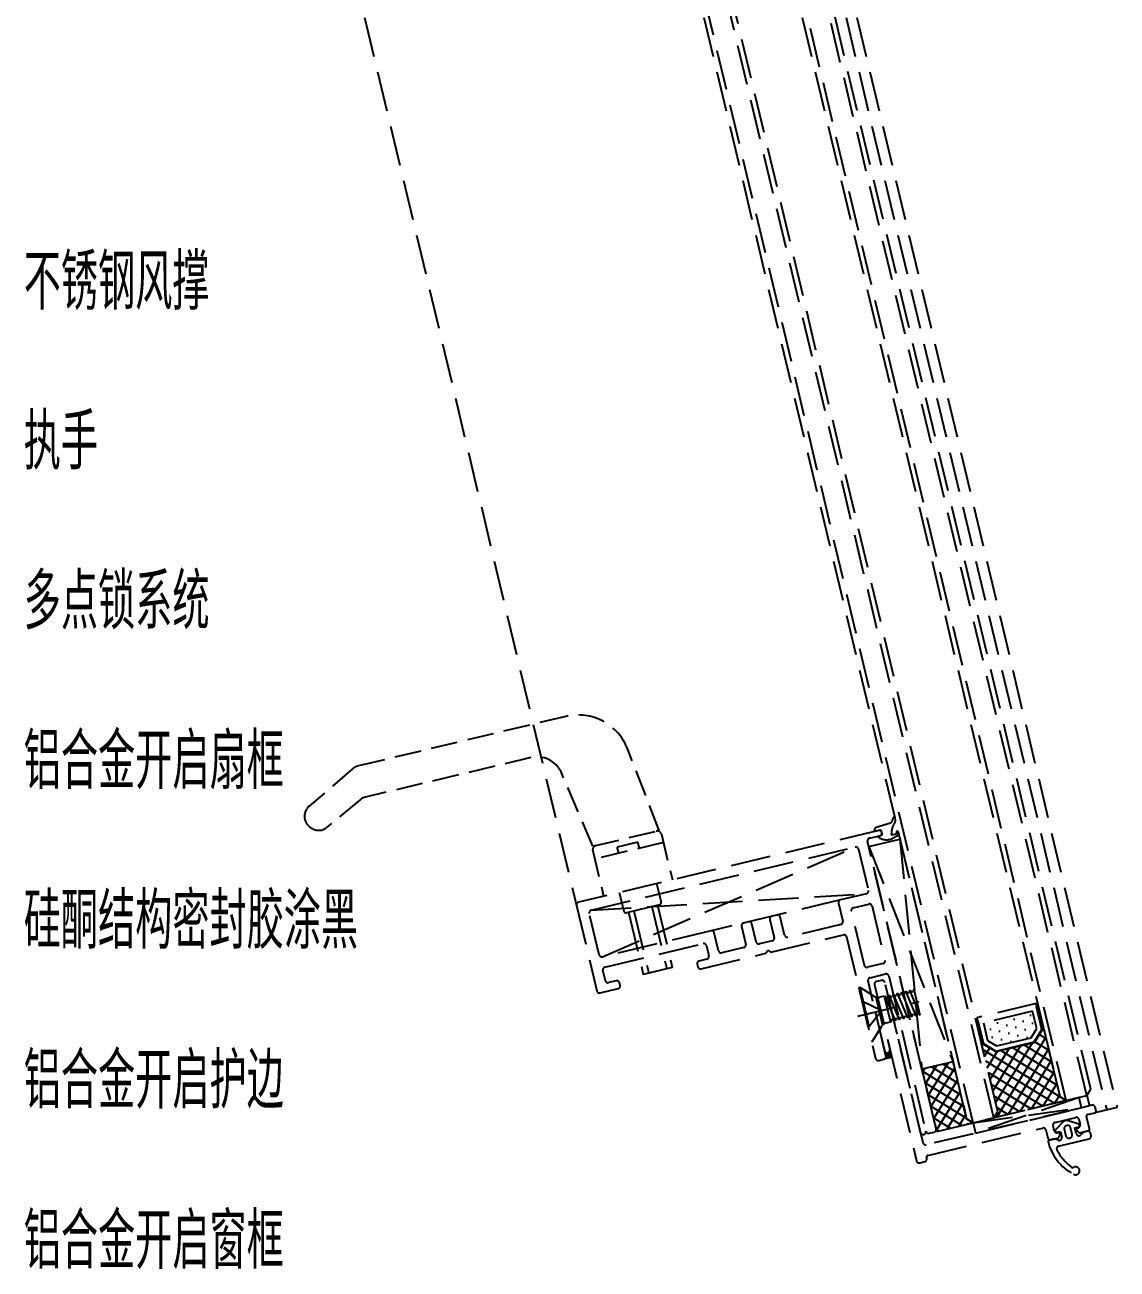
# Model space of a CAD drawing. Extents: x -160106 to 966792, y -663931 to 1550022.
# Drawn here: x -53738.6 to -53533.4, y -86049 to -85815.3 of the extents above; entities that cross this region are included whole.
import ezdxf
from ezdxf.enums import TextEntityAlignment as Align

# ---------------------------------------------------------------- set-up
doc = ezdxf.new("R2010")
doc.units = 0
doc.linetypes.add('ZN-DASH', pattern=[0.35, 0.25, -0.1])
for name, color, linetype in [('!ZN1-填充-8', 8, 'Continuous'), ('!ZN1-文字-7', 7, 'Continuous'), ('4玻璃幕墙', 4, 'Continuous')]:
    doc.layers.add(name, color=color, linetype=linetype)
doc.styles.add('ZNTextStyle', font='ROMANS.shx', dxfattribs={"width": 0.7, "bigfont": 'CHINESE.shx'})

# ---------------------------------------------------------------- blocks, each defined once
blk = doc.blocks.new('20201118141255')
at = {"layer": '!ZN1-填充-8', "linetype": 'ZN-DASH', "ltscale": 20}
for p, q in [((-40.30812096272348, 34.22408561516249), (-49.88993809213207, 29.30549660574661)), ((0.9188958572958654, 34.49999797795363), (-39.16644054236167, 34.49999797800456)), ((-40.29308535698146, 28.24258519426849), (-47.54224838719165, 24.67099811200796)), ((-7.232601967811206, 28.4999979779609), (-39.18818600527811, 28.49999797799001)), ((-50.88964606185255, 25.79127108337752), (-50.78853612897728, 25.62344744308257)), ((13.04000638553498, 9.599991326283543), (10.84305852816397, 25.72922345845336)), ((0.2400063855502594, 9.599999840350165), (-2.348101880834292, 24.56848237197892)), ((0.2400063855502594, 9.599999840350165), (13.04000638553498, 9.599991326283543)), ((5.853420589119196e-06, 8.799999999990405), (0, 0)), ((13.28000478914782, 7.199991166647351), (4.789160811924376e-06, 7.199999999992315)), ((4.640004789157501, 7.199996913642735), (4.64000558735097, 8.39999691364119)), ((8.640005587345513, 8.399994252995612), (4.640005587350061, 8.39999691364119)), ((8.640004789153863, 7.199994252997385), (8.640005587345513, 8.399994252995612)), ((13.28000585340578, 8.79999116664635), (13.27999999998337, -8.83334428181115e-06))]:
    blk.add_line(p, q, dxfattribs=at)
for centre, radius, start, end in [((-39.16644054236167, 31.99999797800456), 2.5, 90, 117.1725761847403), ((0.9188958572813135, 24.49999797795363), 10, 7.060801327916515, 90), ((-48.74825767177026, 27.08140896858868), 2.5, 117.1725761847403, 211.0680090646244), ((-39.18818600527811, 25.99999797799001), 2.5, 90, 116.2289873016038), ((-7.232601967811206, 23.4999979779609), 5, 12.33908727796826, 90), ((-48.647147738895, 26.91358532827917), 2.5, 211.0680090638736, 296.2289873016038), ((0.800005853418952, 8.799999467860744), 0.7999999999992723, 89.99996188904312, 179.9999618890562), ((12.48000585340742, 8.799991698775557), 0.7999999999992723, 359.9999618890562, 89.99996188904312)]:
    blk.add_arc(centre, radius, start, end, dxfattribs=at)
blk = doc.blocks.new('20201207134444修')
at = {"layer": '!ZN1-填充-8', "linetype": 'ZN-DASH', "ltscale": 30}
for points in [[(80.5375009420386, -4.673340905443183), (81.64066528424155, -9.29346302873455), (81.88382960652234, -9.23540174755908), (80.7806652643194, -4.61527962427499)], [(69.10877779495786, -7.40222112039919), (70.21194213718991, -12.02234324368328), (70.4551064594707, -11.96428196251509), (69.35194211723865, -7.344159839230997)]]:
    blk.add_hatch(color=256, dxfattribs=at).paths.add_polyline_path(points)
h = blk.add_hatch(dxfattribs=at)
h.set_pattern_fill('DOTS', color=256, angle=103.4292877443649, style=0)
h.set_pattern_definition([(103.4292877443649, (89.57773481679033, -15.62319131504046), (-1.728438014178539, 0.4033575878083224), [0, -1.587499999999998])])
h.paths.add_polyline_path([(73.03555362251063, -12.37624959632376), (79.52470806491328, -10.82680921336578), (80.57181083370233, -9.122816877475998), (79.78547901881393, -5.829609442072979), (70.5452347722312, -8.035938126507972), (71.33156785275787, -11.32915086242429)])
h = blk.add_hatch(dxfattribs=at)
h.set_pattern_fill('ANSI37', color=256, scale=0.5, angle=103.429287744365, style=0)
h.set_pattern_definition([(148.4292877443649, (89.57773481679033, -15.62319131504046), (-0.8311363589732774, -1.352541534590581), []), (238.429287744365, (89.57773481679033, -15.62319131504046), (1.352541534590581, -0.8311363589732774), [])])
h.paths.add_polyline_path([(86.10791788175993, -22.6203599101791), (72.49071583418117, -25.8717916556634), (73.23112799861701, -24.66688924186747), (70.21194137781276, -12.02234448341187), (70.45510570009355, -11.9642832022364), (72.86491052767087, -13.44510753110808), (80.15984019602183, -11.70326909603318), (81.64066452489351, -9.293464268455864), (81.8838288471743, -9.235402987280395), (84.903015467964, -21.87994774575054)])
h = blk.add_hatch(dxfattribs=at)
h.set_pattern_fill('ANSI36', color=256, scale=0.2, angle=13.42928774436842, style=0)
h.set_pattern_definition([(58.42928774436842, (-109914.7726106533, -98208.03986952917), (0.02038941872249217, 0.6396168089013601), [0.7937500000000001, -0.15875, 0, -0.15875])])
h.paths.add_polyline_path([(52.60985082222032, -13.65498156551985), (52.60989875234372, -13.65497012105698, 0.4142135623737137), (52.98010483456892, -13.05251891416628), (53.32847252170905, -14.5115048483749), (51.86943865776993, -14.85988397933033, 0.4142135623716743), (52.23964473999513, -14.25743277243237), (52.00739961532236, -13.2847754833092, 0.4142135623730947)])
h = blk.add_hatch(dxfattribs=at)
h.set_pattern_fill('ANSI37', color=256, angle=103.4292877443649, style=0)
h.set_pattern_definition([(148.4292877443649, (49002.44436875885, -21449.24623897429), (-0.8311363589732776, -1.352541534590581), []), (238.4292877443648, (49002.44436875885, -21449.24623897429), (1.352541534590581, -0.8311363589732776), [])])
h.paths.add_polyline_path([(59.00454491768323, -16.75459932001104), (61.67536385098356, -27.94015814281738), (61.7914864133345, -28.42648678737896), (68.60008743710932, -26.80077091464045), (67.39518502332794, -26.06035875020461), (64.84048865237855, -15.36112857198896)])
for p, q in [((-109.1396507808822, 446.3179613244465), (-5.915320092914044, 14.00924652499089)), ((68.60008743709477, -26.80077091464045), (-44.36829329252942, 446.3179613244465)), ((72.49071583131445, -25.87179165634734), (-40.25584894517669, 446.3179613244465)), ((86.10791976400651, -22.62035946075048), (-25.86228803238191, 446.3179613244465)), ((89.99854768005025, -21.69137819980824), (-21.74984368501464, 446.3179613244465)), ((-18.66550950655164, 446.3179613244465), (93.72937716699471, -24.39894149097563)), ((54.85394804543466, 26.46313588947669), (59.00454491761047, -16.75459932003287)), ((-1.045103061012924, 4.376957800992386), (46.47021519583359, 24.97537539052064)), ((49.01800431072479, 25.06966514141095), (64.8404886523349, -15.36112857195985)), ((2.138935674913228, 16.446188415488), (2.97501812374685, 12.9446221746839)), ((9.142068156506866, 18.11835331316252), (9.978150605340488, 14.61678707236206)), ((-3.135309183111531, 13.13087340301354), (48.5604213179322, 16.22145978849949)), ((9.681985739560332, 14.13482610684514), (3.456979089256492, 12.64845730891466)), ((9.292922823922709, 14.04192805696948), (12.07986432005418, 2.370040587633412)), ((43.69713487160334, 15.0602341649319), (19.38070001034066, 9.25410541922247)), ((3.846042004908668, 12.7413553587794), (6.63298350101104, 1.069467889443331)), ((4.865860837016953, 12.9848614266084), (7.652802333148429, 1.312973957265058)), ((8.273103991799871, 13.79842198914776), (11.0600454879168, 2.126534519808047)), ((12.07986432005418, 2.370040587633412), (6.63298350101104, 1.069467889443331)), ((47.11249666917138, -1.39653507867115), (47.30702812700474, -1.35008605373514)), ((47.11249666917138, -1.39653507867115), (49.52784596581478, -11.51217088544581)), ((47.30702812700474, -1.35008605373514), (49.72237742363359, -11.46572186050253)), ((47.30702812700474, -1.35008605373514), (50.10148457399919, -3.067278684993653)), ((55.13175390305696, -2.257646811736777), (55.01640030366252, -2.730362449834502)), ((55.13175390305696, -2.257646811736777), (57.07110535773973, -6.935137157550344)), ((55.13175390305696, -2.257646811736777), (55.50433119383524, -2.61385731315022)), ((55.90987973434676, -2.071850711992738), (55.79452613495232, -2.544566350090463)), ((55.90987973434676, -2.071850711992738), (57.84923118902952, -6.749341057813581)), ((55.90987973434676, -2.071850711992738), (56.28245702512504, -2.428061213406181)), ((56.68800556563656, -1.886054612248699), (56.57265196624212, -2.3587702503537)), ((56.68800556563656, -1.886054612248699), (58.62735702031932, -6.563544958069542)), ((56.68800556563656, -1.886054612248699), (57.06058285641484, -2.242265113662143)), ((57.06058285641484, -2.242265113662143), (57.35077779753192, -2.172974150616938)), ((57.46613139692636, -1.700258512504661), (57.35077779753192, -2.172974150616938)), ((57.46613139692636, -1.700258512504661), (58.62735702031932, -6.563544958069542)), ((46.95300744849374, -6.780795961272815), (58.50624012218032, -4.022186127407622)), ((47.71633399333223, -3.925444030366634), (51.43267464265227, -5.71116858309324)), ((50.31228976037528, -3.171823470129311), (51.5804022358061, -8.482758820729941)), ((51.92198484898836, -3.024055723162746), (51.08401883712213, -3.224140093141614)), ((51.92198484898836, -3.024055723162746), (53.08321047238132, -7.887342168727628)), ((52.01925057789776, -3.000831210698379), (51.96728608466219, -3.213780166854121)), ((52.01925057789776, -3.000831210698379), (53.95860203258053, -7.678321556519222)), ((52.01925057789776, -3.000831210698379), (52.39182786867605, -3.357041712111823)), ((52.39182786867605, -3.357041712111823), (52.68202280979312, -3.287750749059342)), ((52.79737640918756, -2.815035110954341), (52.68202280979312, -3.287750749059342)), ((52.79737640918756, -2.815035110954341), (54.73672786387033, -7.49252545678246)), ((52.79737640918756, -2.815035110954341), (53.16995369996584, -3.171245612367784)), ((53.16995369996584, -3.171245612367784), (53.46014864106837, -3.101954649322579)), ((53.57550224047736, -2.629239011217578), (53.46014864106837, -3.101954649322579)), ((53.57550224047736, -2.629239011217578), (55.51485369516013, -7.306729357038421)), ((53.57550224047736, -2.629239011217578), (53.94807953125564, -2.985449512623745)), ((53.94807953125564, -2.985449512623745), (54.23827447237272, -2.91615854957854)), ((54.35362807176716, -2.443442911473539), (54.23827447237272, -2.91615854957854)), ((54.35362807176716, -2.443442911473539), (56.29297952644993, -7.120933257294382)), ((54.35362807176716, -2.443442911473539), (54.72620536253089, -2.799653412894259)), ((54.72620536253089, -2.799653412894259), (55.01640030366252, -2.730362449834502)), ((55.50433119383524, -2.61385731315022), (55.79452613495232, -2.544566350090463)), ((56.28245702512504, -2.428061213406181), (56.57265196624212, -2.3587702503537)), ((51.43267464265227, -5.71116858309324), (48.92400864165393, -8.983261933750327)), ((54.85208146326477, -7.019809818670183), (55.14227640438185, -6.950518855624978)), ((55.14227640438185, -6.950518855624978), (55.51485369516013, -7.306729357038421)), ((55.63020729455457, -6.834013718926144), (55.51485369516013, -7.306729357038421)), ((55.63020729455457, -6.834013718926144), (55.9204022356862, -6.764722755880939)), ((55.9204022356862, -6.764722755880939), (56.29297952644993, -7.120933257294382)), ((56.40833312584436, -6.648217619189381), (56.29297952644993, -7.120933257294382)), ((56.40833312584436, -6.648217619189381), (56.69852806696144, -6.578926656151452)), ((56.69852806696144, -6.578926656151452), (57.07110535773973, -6.935137157550344)), ((57.18645895713416, -6.462421519452619), (57.07110535773973, -6.935137157550344)), ((57.18645895713416, -6.462421519452619), (57.47665389825124, -6.393130556407414)), ((57.47665389825124, -6.393130556407414), (57.84923118902952, -6.749341057813581)), ((57.96458478842396, -6.27662541970858), (57.84923118902952, -6.749341057813581)), ((57.96458478842396, -6.27662541970858), (58.25477972954104, -6.207334456663375)), ((58.25477972954104, -6.207334456663375), (58.62735702031932, -6.563544958069542)), ((49.72237742363359, -11.46572186050253), (51.43957005490665, -8.671265413508081)), ((53.08321047238132, -7.887342168727628), (52.2452444605151, -8.087426538706495)), ((52.93805726944993, -7.279431363032927), (53.18047620129073, -7.864117656255985)), ((53.04725199843233, -7.736745802747464), (53.18047620129073, -7.864117656255985)), ((53.29582980068517, -7.39140201815826), (53.18047620129073, -7.864117656255985)), ((53.29582980068517, -7.39140201815826), (53.58602474180225, -7.322111055105779)), ((53.58602474180225, -7.322111055105779), (53.95860203258053, -7.678321556519222)), ((54.07395563197497, -7.205605918414221), (53.95860203258053, -7.678321556519222)), ((54.07395563197497, -7.205605918414221), (54.36415057309205, -7.13631495536174)), ((54.36415057309205, -7.13631495536174), (54.73672786387033, -7.49252545678246)), ((54.85208146326477, -7.019809818670183), (54.73672786387033, -7.49252545678246)), ((49.52784596581478, -11.51217088544581), (49.72237742363359, -11.46572186050253)), ((53.32842459157109, -14.51151629284504), (51.8693907277775, -14.8598954243098)), ((88.5395379789552, -22.03974963997462), (69.06455315672792, -28.74609048654384)), ((89.99852394071058, -21.69138207056676), (90.463014401088, -23.63669753259455)), ((68.60006266826531, -26.80077490690746), (89.00402846743236, -23.98506521961099))]:
    blk.add_line(p, q, dxfattribs=at)
for points in [[(-45.39640464397962, 446.3179613244465), (67.39518502331339, -26.06035875020461), (68.60008743709477, -26.80077091464045), (72.49071659354377, -25.87179041593481), (73.2311287579796, -24.66688800214615), (-39.22773653532204, 446.3179613244465)], [(-26.89040031800687, 446.3179613244465), (84.90301622732659, -21.87994650602195), (86.10791864112252, -22.62035867045779), (89.99854779757152, -21.69137817175215), (90.73895996200736, -20.48647575796349), (-20.72173220934928, 446.3179613244465)], [(-16.60928680370353, 446.3179613244465), (95.67469174518465, -23.93445124162963), (91.49228999887146, -24.93309940465178)], [(69.43322948788409, -7.684590177857899), (69.5304937310284, -7.661366020154674), (70.54275258991402, -11.90077022265177), (72.88197902332467, -13.33822414992028), (80.09632634652371, -11.61562667155522), (81.53378116356907, -9.276398790163512), (80.52152243378805, -5.036995128364651), (80.61878667690326, -5.013770970661426), (80.52152243378805, -5.036995128364651)]]:
    blk.add_lwpolyline(points, dxfattribs=at)
for points in [[(51.42043266116525, 27.22125897090154, 0.3618534171074458), (51.53391139020096, 27.45069667933421), (51.42489561336697, 27.90635190818284, 0.414081483490272), (51.06345633935416, 28.12834397382539), (50.26822252519196, 27.93846293516981, -0.3937739410618442), (50.11403431740473, 28.02316227870324), (50.09321348984668, 28.13311604746559, -0.3394542588623574), (50.37967338951421, 28.70076558123401), (53.10684193027555, 29.55920323210739, 0.309008888142426), (53.49443866556976, 30.11857861807221, -0.1661979340469599), (53.6385513155692, 30.56639817402174, -0.6152007887052839), (53.89215282986697, 30.49101996798709), (53.98985597978754, 30.08183298906079, -0.2808368407751581), (53.71612952690339, 29.23935391320265, 0.1476144348271703), (53.27826319760061, 27.68027290435566), (53.24244510990684, 27.3478027036399, 0.6113350585262082), (53.36432564325514, 27.29506123713509), (54.17766806244617, 27.48088651068974, 0.27377715356219), (54.25527722120751, 27.69528384281148), (54.23302579160372, 27.81279255061963, -1.027808333890914), (54.51880963757867, 27.86654157421435), (54.59382302832091, 27.55238074365479, -0.2526260446995272), (54.42629957635654, 27.09286382031132), (53.44870540036936, 26.5818520605535, -0.2872123488507331), (50.61483192586456, 26.99311352879886, 0.009768788420780914), (51.42043266116525, 27.22125897090154, 0.03000101241163357)], [(59.73002574442944, -28.40465314675021, 0.4142135623730951), (60.33247695132741, -28.7748592289754), (61.30513424043602, -28.54261410429535, 0.414213562373095), (61.67534032266121, -27.94016289739739), (48.78573585573758, 26.04231684664774, -0.414213562373125), (49.15594193794823, 26.6447680535457), (51.10125651612179, 27.1092583028767, 0.414213562373095), (51.47146259834699, 27.71170950977466), (51.47146259834699, 27.71170950977466, 0.4142135623731314), (50.86901139144902, 28.08191559199258), (-5.545114010717953, 14.61169773188522, 0.414213562373095), (-5.915320092914044, 14.00924652498725), (-2.08327553574054, -2.039598745370313, 0.414213562373095), (-1.480824328857125, -2.409804827588232), (1.923476183044841, -1.596946891218977, 0.414213562373095), (2.293682265255484, -0.9944956843282853), (2.177559702904546, -0.508167039766704, 0.414213562373095), (1.57510849602113, -0.1379609575560607), (0.1161225623509381, -0.4863286445652193, -0.414213562373095), (-0.4863286445470294, -0.1161225623473001), (-0.950818893907126, 1.829192015877197, -0.414213562373095), (-0.5806128116819309, 2.431643222775165), (17.89987568145443, 6.844300591637875, -0.4142135623730951), (18.5023268883524, 6.474094509419956), (18.96681713769794, 4.528779931195459, -0.414213562373095), (18.5966110554873, 3.926328724297491), (17.13762512181711, 3.577961037281057, 0.414213562373095), (16.76741903959191, 2.975509830390365), (16.88354160194285, 2.48918118583606, 0.414213562373095), (17.48599280884082, 2.118975103610865), (29.64619603448955, 5.022513632397022), (30.01443304926215, 5.62449467739134), (30.61886132805375, 5.254760668332892), (44.23404377787665, 8.505710186680517), (44.23404377787665, 8.505710186680517, -0.4142135623748016), (44.83649498477462, 8.13550410444077), (50.29425511629961, -14.7219409412246, 0.4142135623746345), (50.89670632319758, -15.0921470234498), (51.86939072782116, -14.8598954243098, 0.4142135623667018), (52.23959681001725, -14.25744421741183), (48.87203684409906, -0.1538898284743482, -0.414213562371507), (49.24224292632425, 0.4485613784163434), (52.16021479360643, 1.14529675243466, -0.4142135623735458), (52.76266600048984, 0.7750906702240172), (59.73002574442944, -28.40465314675021)], [(59.73002574440034, -28.40465314676476, -0.4142135623730951), (59.35981966218969, -29.00710435366273), (59.35986759228399, -29.00709290920713, -0.4142135623730951), (58.75741638540057, -28.63688682698194), (52.02230753054027, -0.4298244407582388, 0.414213562373095), (51.41985632364231, -0.05961835854759556), (50.4471990345337, -0.2918634832203679, 0.4142135623730951), (50.0769929523085, -0.8943146901183354), (52.98005690443097, -13.05253035862916, -0.4142135623773572), (52.60985082222032, -13.65498156551985), (52.60980289209692, -13.65499300997544, -0.4142135623730951), (52.00735168519896, -13.2847869277648), (48.87203684406995, -0.1538898284889001, -0.414213562371507), (49.24224292629515, 0.4485613784017914), (52.16021479357732, 1.145296752427384, -0.4142135623735458), (52.76266600046074, 0.7750906702094653), (59.73002574440034, -28.40465314676476)], [(85.14464776373643, -31.07301744139477), (90.39699444155849, -29.81889440885061, 0.4142135623730951), (90.76720052376913, -29.21644320195992), (90.65158285290818, -28.73222907487434, 0.4142135623560464), (90.04913164605387, -28.36202299264914), (89.46923003753182, -28.50048833171968), (88.83446255551826, -29.09603636568136, -0.5758670014067166), (88.0060247151705, -28.84752034236953), (87.75108438507596, -27.7798140957857), (88.37763375019131, -27.63021049226882, 0.6911292322205898), (88.44867580202117, -27.0734621346528), (86.5352810324257, -26.4248399651442, 0.2882140078519263), (85.49994942398916, -26.6720500687552), (84.08600407389167, -28.11515405508908, 0.6911292322205898), (84.40091566607589, -28.57974677558741), (85.02764397561259, -28.430100444868), (85.2826087212743, -29.49790894538819, -0.575867001408691), (84.65581611769449, -30.09389594297318), (83.82025865300966, -29.84931497207799), (82.8476013638865, -30.08156009681625, 0.4142135623517843), (82.69951893102552, -30.32254057957107), (82.70195423121913, -30.33078904435752, 0.2125796514072897), (87.45910499765887, -36.44398822053699, 2.116586426197153), (87.34524363667879, -35.29086774544339, -0.1271993843893061), (84.3556778755592, -31.89485688846253, -0.4846608248026296), (84.68561233318178, -31.18262309796773), (85.14464776373643, -31.07301744139477)]]:
    blk.add_lwpolyline(points, format="xyb", dxfattribs=at)
for points in [[(54.85394804540556, 26.46313588946941), (64.8404886523349, -15.36112857195985), (59.00454491761047, -16.75459932003287), (49.01800431068114, 25.0696651413964)], [(72.8649113457941, -13.44510627735872), (80.15984089662379, -11.70326787033991), (81.64066522548092, -9.293463042762596), (80.47943960211705, -4.430176597197715), (69.2938807773171, -7.100995530985529), (70.45510640071006, -11.96428197654313)], [(80.5375009420386, -4.673340905443183), (81.64066528424155, -9.29346302873455), (81.88382960652234, -9.23540174755908), (80.7806652643194, -4.61527962427499)], [(73.03555362251063, -12.37624959632376), (79.52470806491328, -10.82680921336578), (80.57181083370233, -9.122816877475998), (79.78547901881393, -5.829609442072979), (70.5452347722312, -8.035938126507972), (71.33156785275787, -11.32915086242429)], [(69.10877779495786, -7.40222112039919), (70.21194213718991, -12.02234324368328), (70.4551064594707, -11.96428196251509), (69.35194211723865, -7.344159839230997)], [(86.10791788175993, -22.6203599101791), (72.49071583418117, -25.8717916556634), (73.23112799861701, -24.66688924186747), (70.21194137781276, -12.02234448341187), (70.45510570009355, -11.9642832022364), (72.86491052767087, -13.44510753110808), (80.15984019602183, -11.70326909603318), (80.15984019602183, -11.70326909603318), (81.64066452489351, -9.293464268455864), (81.8838288471743, -9.235402987280395), (84.903015467964, -21.87994774575054), (86.10791788175993, -22.6203599101791)], [(59.00454491768323, -16.75459932001104), (61.67536385098356, -27.94015814281738), (61.7914864133345, -28.42648678737896), (68.60008743710932, -26.80077091464045), (67.39518502332794, -26.06035875020461), (64.84048865237855, -15.36112857198896)], [(69.06455315672792, -28.74609048654384), (89.00402846743236, -23.98506521961099), (88.5395379789552, -22.03974963997462), (68.60006266826531, -26.80077490690019)]]:
    blk.add_lwpolyline(points, close=True, dxfattribs=at)
for points in [[(33.19938478617405, 8.441200565455802), (32.3865268498048, 11.84550107735049, 0.4142135623730951), (31.78407564290683, 12.21570715956841), (30.81141835379822, 11.98346203489564, 0.4142135623730951), (30.44121227157302, 11.38101082799767), (31.25407020794228, 7.976710316110257, -0.4142135623730951), (30.88386412571708, 7.374259109212289), (28.45226182686747, 6.793656069083227, -0.4142135623730951), (27.84981061998405, 7.163862151301146), (27.0369526836148, 10.56816266319584, 0.4142135623730951), (26.43450147671683, 10.93836874542103), (25.46184418760822, 10.70612362074098, 0.4142135623730951), (25.09163810538303, 10.10367241385029), (25.90449604175228, 6.699371901948325, -0.4142135623730951), (25.53428995954164, 6.096920695050358), (21.3984603604913, 5.109392742884665, -0.414213562373095), (20.79600915359333, 5.479598825109861), (19.98315121722408, 8.88389933700455, 0.4142135623730951), (19.38070001032611, 9.25410541922247), (-1.045103061027476, 4.376957800999662, -0.414213562373095), (-1.647554267925443, 4.747163883217581), (-3.505515265351278, 12.52842219611557, -0.414213562373095), (-3.135309183126083, 13.13087340301354), (46.47021519583359, 24.97537539052064, -0.4142135623726375), (47.072666402717, 24.60516930831), (48.93062740014284, 16.82391099540473, -0.4142135623734532), (48.5604213179322, 16.22145978851404), (43.69713487160334, 15.06023416494645, 0.414213562373095), (43.32692878937814, 14.45778295804848), (44.1397867257474, 11.05348244616107, -0.4142135623730951), (43.7695806435222, 10.4510312392631), (33.80183599305747, 8.070994483245158, -0.414213562373095)], [(49.62736277416116, 13.90593912807162), (52.06593062696629, 3.693062537840888, -0.4142135623729509), (51.69572454475565, 3.09061133094292), (48.77775267662946, 2.393875956735428, -0.414213562373671), (48.17530146974605, 2.764082038946071), (45.73673361697001, 12.97695862917681, -0.414213562373095), (46.10693969916611, 13.57940983607477), (49.02491156727774, 14.27614521028227, -0.4142135623726824)], [(59.91864176956005, -33.50017227059652), (59.87219274461677, -33.30564081277771, -0.4142135623787779), (60.09431639392278, -32.94417008864184), (81.68731089562061, -27.7883276800676, -0.414213562373095), (82.28976210250403, -28.15853376227824), (82.63812978952774, -29.61751969598845, 0.4142135623730951), (83.2405809964257, -29.98772577820273), (84.45989429039764, -29.69658564987549, 0.2679491924305389), (84.82300596998539, -29.35285623866002), (84.9218016169034, -29.02083301635503, 0.577350269198918), (84.56458753434708, -28.64347628960968), (84.46732180543768, -28.66670080208132, -0.414213562373095), (83.86487059853971, -28.2964947198634), (83.63262547389604, -27.32383743097671, -0.4142135623560464), (84.00283155609213, -26.72138622409329), (87.89346071248292, -25.79240572514391, -0.4142135623901437), (88.49591191940999, -26.16261180735819), (88.72815704408276, -27.13526909647408, -0.414213562373095), (88.35795096188667, -27.73772030336841), (88.26068523294816, -27.76094481583641, 0.577350269198918), (88.11249176261481, -28.25897964930846), (88.35063448431902, -28.5105508004599, 0.2679491924305389), (88.8298687262577, -28.6531500337951), (90.24371079464618, -28.31556152125268, 0.4142135623787779), (90.46583444399585, -27.95409079710225), (89.90844614477828, -25.61971330332017, -0.4142135623787779), (90.13056979412795, -25.25824257918066), (91.49228999887418, -24.93309940463951, 0.4142135623787779), (91.7144136482093, -24.57162868049272), (91.55184206091508, -23.89076857803957, 0.414213562373095), (90.94939085401711, -23.52056249582165), (89.04300630833313, -23.9757572714625), (59.82435760242515, -30.95240648551408, -0.4142135623730951), (59.22190639552718, -30.58220040329979), (52.02230753051117, -0.4298244407655147, 0.4142135623734228), (51.4198563236132, -0.05961835855487152), (50.44719903450459, -0.2918634832276439, 0.4142135623730951), (50.07699295229395, -0.8943146901256114), (57.97332719132828, -33.96466251994934, 0.4142135623730951), (58.57577839822625, -34.33486860216362), (59.54843568732031, -34.10262347748721, 0.414213562373095)], [(87.22792329944787, -29.03341869604265), (86.9032850163785, -27.67381300877241, 0.4142135623730951), (86.30083380948054, -27.30360692655449), (86.10630235171993, -27.35005595146868, 0.4142135623730951), (85.73609626949474, -27.95250715836664), (86.0607345525641, -29.31211284564415, 0.414213562373095), (86.66318575946207, -29.68231892785479), (86.85771721722267, -29.63586990294061, 0.414213562373095)]]:
    blk.add_lwpolyline(points, format="xyb", close=True, dxfattribs=at)
for centre, radius, start, end in [((9.589087689702865, 14.52388902249004), 0.3999999999996362, 283.4292877441397, 13.42928774438595), ((3.364081039384473, 13.03752022455592), 0.3999999999996362, 193.429287744386, 283.4292877441397), ((50.78210017504171, -1.959685617290233), 1.3, 238.4292877446236, 283.4292877441397), ((52.54716312259552, -9.351881014557875), 1.3, 103.4292877441397, 148.4292877447175)]:
    blk.add_arc(centre, radius, start, end, dxfattribs=at)
for p in [(82.34831885743188, -11.18071656419488), (85.13526159110188, -22.85260479645513), (73.4633741217549, -25.63954629257933), (67.62742815107049, -27.03301651613583)]:
    blk.add_point(p, dxfattribs=at)
at = {"layer": '!ZN1-填充-8', "linetype": 'ZN-DASH', "ltscale": 30, "rotation": 13.42932585530589}
blk.add_blockref('20201118141255', (-0.8179424839909188, 15.74016323647083), dxfattribs=at)
blk = doc.blocks.new('A$C127fa938')
at = {"ltscale": 30}
blk.add_blockref('20201207134444修', (250.1527619085682, 51.18202823495812), dxfattribs=at)

msp = doc.modelspace()

# ---------------------------------------------------------------- block references
at = {"layer": '4玻璃幕墙', "ltscale": 50}
msp.add_blockref('A$C127fa938', (-53879.19772301039, -86045.90452265705), dxfattribs=at)

# ---------------------------------------------------------------- texts
at = {"layer": '!ZN1-文字-7', "ltscale": 20, "style": 'ZNTextStyle', "width": 0.7}
for s, p in [('不锈钢风撑', (-53738.81917169259, -85863.60011069587)), ('执手', (-53738.81917169259, -85893.60011069587)), ('多点锁系统', (-53738.81917169259, -85923.60011069587)), ('铝合金开启扇框', (-53738.81917169259, -85953.60011069587)), ('硅酮结构密封胶涂黑', (-53738.81917169259, -85983.60011069587)), ('铝合金开启护边', (-53738.81917169259, -86013.60011069587)), ('铝合金开启窗框', (-53738.81917169259, -86043.71063701167))]:
    msp.add_text(s, height=10.5, dxfattribs=at).set_placement(p, align=Align.MIDDLE_LEFT)

doc.saveas('drawing.dxf')
